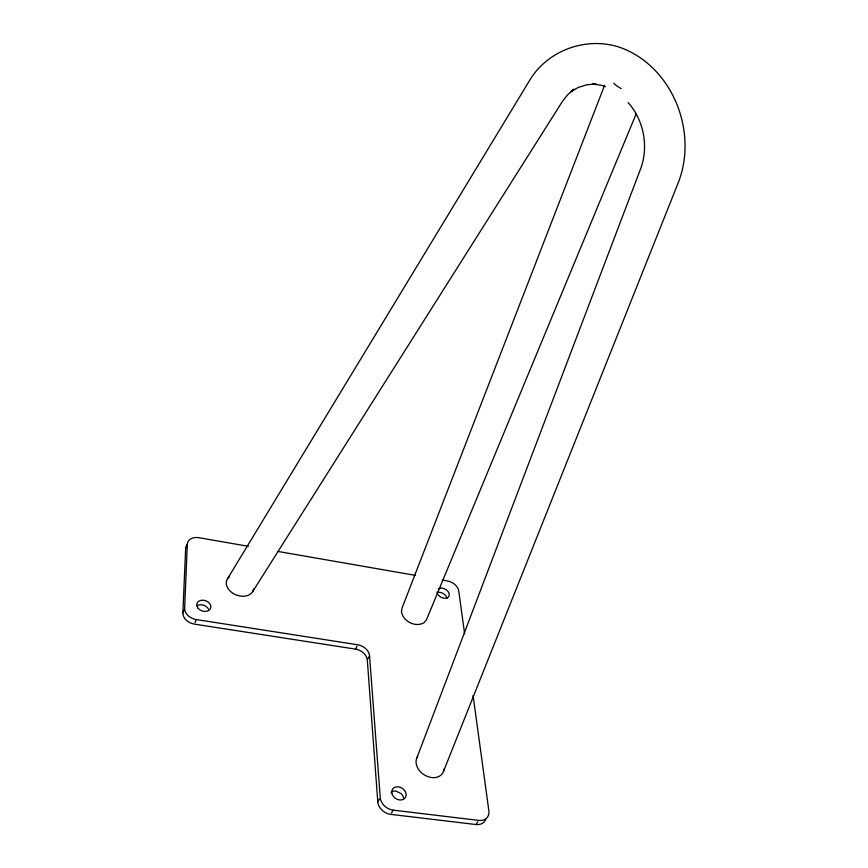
<?xml version="1.0" encoding="UTF-8"?>
<svg xmlns="http://www.w3.org/2000/svg" width="868" height="868" viewBox="0 0 868 868"><rect width="100%" height="100%" fill="white"/><g stroke="black" fill="none" stroke-linecap="round" stroke-linejoin="round"><path stroke-width="1.3" d="M485.863 818.915A12.651 9.765 38 0 1 476.022 824.535L390.719 814.358A12.781 10.232 34.1 0 1 377.786 801.826L367.316 660.092A11.751 8.767 27.3 0 0 355.544 649.123L194.443 624.114A12.119 9.125 18.4 0 1 182.888 612.916L185.633 548.804A11.642 8.365 18.3 0 1 187.065 545.115M248.443 546.319L199.011 537.715A11.675 8.365 18.4 0 0 187.314 544.225L184.645 608.327A12.152 9.114 18.5 0 0 196.233 619.546L357.746 644.783A11.783 8.756 27.3 0 1 369.551 655.774L380.249 797.573A12.825 10.232 34 0 0 393.237 810.137L478.756 820.412A12.684 9.754 37.9 0 0 488.879 810.907L473.082 695.572M186.186 547.285L187.314 544.225M416.705 758.317L640.834 168.229C648.808 146.215 643.665 120.131 628.182 102.63M182.888 612.916L184.059 609.868M604.595 85.335L402.079 607.969L401.439 611.799C403.099 621.423 415.457 627.727 424.04 622.757L426.448 619.795L636.342 113.448M195.04 622.595L196.233 619.546M443.494 771.392L678.407 182.323C697.058 134.269 675.239 73.465 628.291 50.832C593.452 33.852 548.728 47.577 529.252 81.006L227.351 579.054M355.544 649.123L357.008 646.237M368.054 658.649L369.551 655.774M377.786 801.826L379.424 798.994M391.555 812.958L393.237 810.137M252.772 591.466L562.063 101.968L567.455 94.948L573.943 89.209L570.818 91.672L578.587 87.277L587.104 84.706L596.088 84.087L592.247 83.925L601.622 85.346L605.3 86.692M476.022 824.535L477.845 821.79M277.836 551.43L415.446 575.375M442.17 580.03L447.508 580.963A10.958 7.541 29.2 0 1 458.76 590.967L464.63 633.879M417.768 756.31A14.843 11.436 34.1 0 0 416.13 762.994A15.103 11.631 34.1 0 0 431.461 777.533A14.843 11.436 34.1 0 0 444.004 769.124M253.684 588.905A14.051 10.286 20.5 0 1 240.024 596.012A14.289 10.459 20.5 0 1 226.266 582.97A14.051 10.286 20.5 0 1 229.467 576.71M621.206 88.547A20.246 11.36 21.4 0 1 613.763 83.285M391.012 792.354A7.628 6.065 34.2 0 1 395.906 791.084L401.103 793.612A7.628 6.065 34.2 0 1 403.598 798.484M437.971 592.334A6.586 4.579 29.1 0 1 446.933 598.41M438.307 588.873A6.608 4.568 29.1 0 1 448.116 591.596A6.608 4.568 29.1 0 1 445.284 598.291A6.608 4.568 29.1 0 1 436.94 592.106M197.177 605.669A7.226 5.414 18.8 0 1 208.645 609.369M392.184 794.253A7.66 6.065 34.1 0 0 404.445 798.636A7.66 6.065 34.1 0 0 400.235 787.287A7.66 6.065 34.1 0 0 392.184 794.253M198.186 608.381A7.248 5.414 18.8 0 0 210.36 608.88A7.248 5.414 18.8 0 0 202.917 600.189A7.248 5.414 18.8 0 0 198.186 608.381"/></g></svg>
